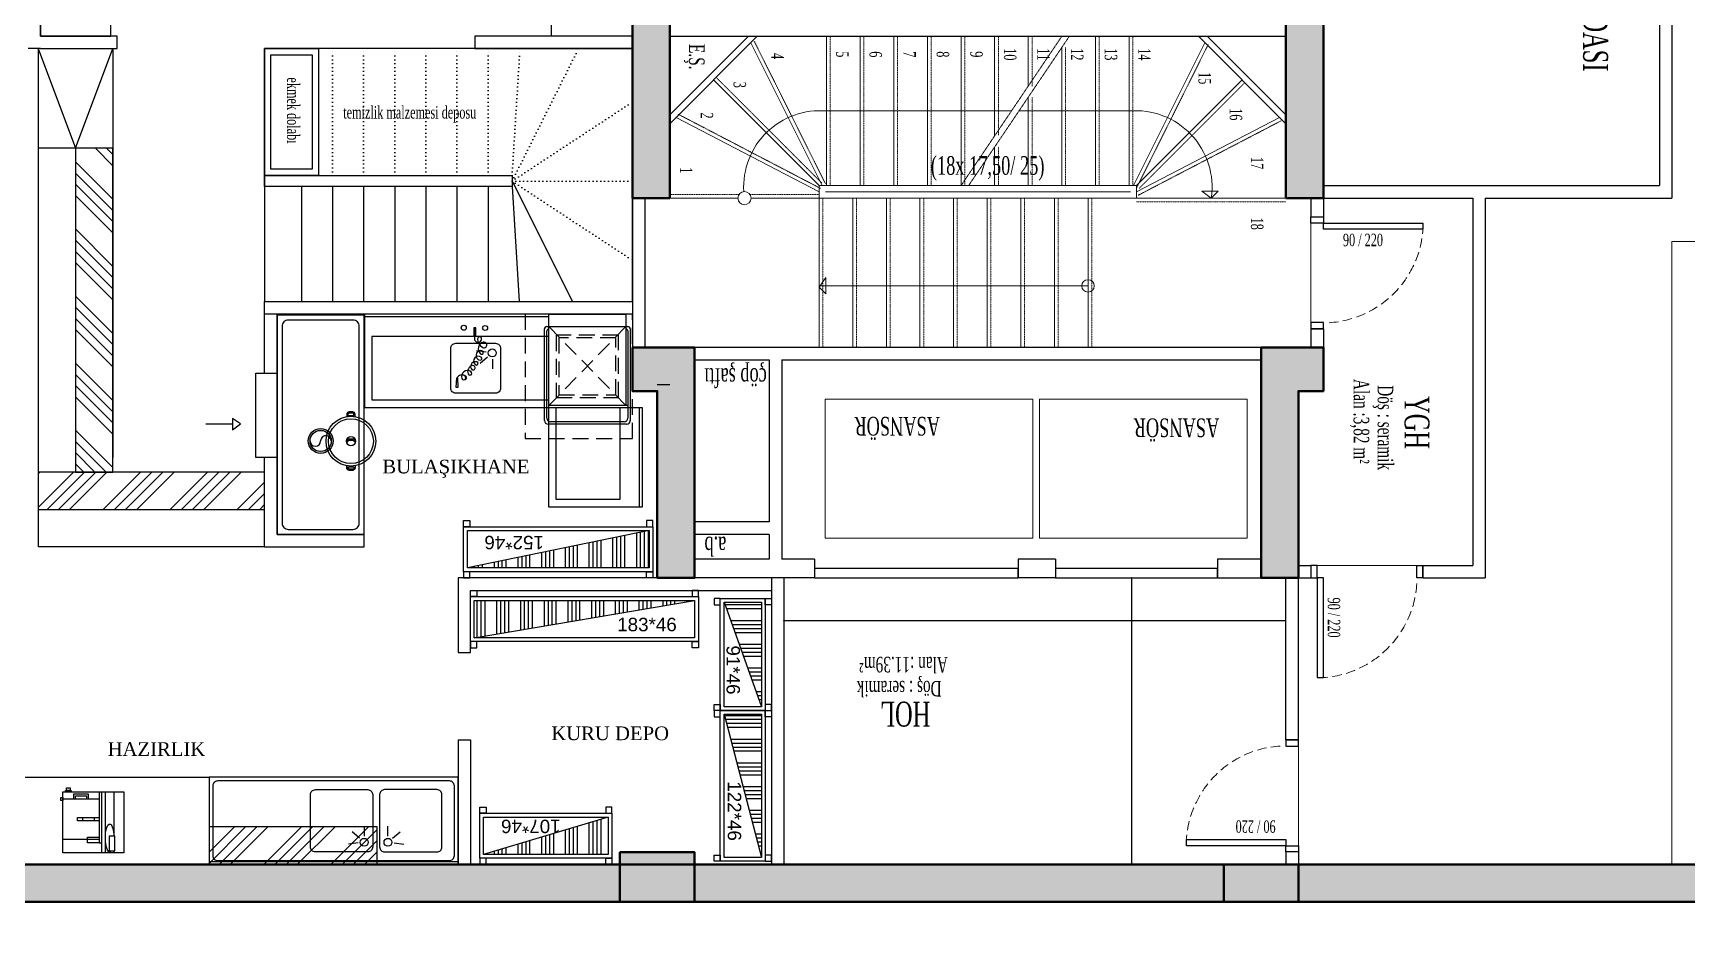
# Model space of a CAD drawing. Header units: millimetres. Extents: x 4287 to 8619, y -6575 to -2243.
# Drawn here: x 5329 to 6658, y -5232 to -4506 of the extents above; entities that cross this region are included whole.
import ezdxf
from ezdxf.enums import TextEntityAlignment as Align

# ---------------------------------------------------------------- set-up
doc = ezdxf.new("R2010")
doc.units = ezdxf.units.MM
for name, pattern in [('ACAD_ISO07W100', [3, 0, -3]), ('DASHED', [19.05, 12.7, -6.35]), ('HIDDEN', [0.375, 0.25, -0.125])]:
    doc.linetypes.add(name, pattern=pattern)
for name, color, linetype, lineweight in [('betonarme_AE', 5, 'Continuous', 50), ('görünüş 0.1_AE', 251, 'Continuous', 9), ('kapı-pencere_AE', 2, 'Continuous', 25), ('merdiven-asansör_AE', 1, 'Continuous', 20), ('Sembol', 7, 'Continuous', 5), ('tarama_AE', 252, 'Continuous', 9), ('tefriş_AE', 253, 'Continuous', 18), ('tugla _AE', 6, 'Continuous', 30), ('yazı_AE', 7, 'Continuous', 20), ('ölçü iç dikey_AE', 33, 'Continuous', 18)]:
    doc.layers.add(name, color=color, linetype=linetype, lineweight=lineweight)
for name, color, linetype in [('Kıtc-002 Çizgi', 7, 'Continuous'), ('Kıtc-040 Davlumbaz', 4, 'Continuous'), ('Kıtc-041 İstif Rafı', 7, 'Continuous'), ('S2000-002 Çizgi', 7, 'Continuous')]:
    doc.layers.add(name, color=color, linetype=linetype)
doc.styles.add('OLCU', font='times.ttf', dxfattribs={"width": 0.7})
doc.styles.add('proje', font='times.ttf', dxfattribs={"width": 0.65})
doc.styles.get("Standard").update_dxf_attribs({"font": 'arial.ttf'})
doc.dimstyles.new('IC-2', dxfattribs={"dimtxt": 0.125, "dimasz": 0.06, "dimexe": 0.05, "dimexo": 0.1, "dimgap": 0.03, "dimtad": 1, "dimdec": 1, "dimlfac": 100, "dimrnd": 0.5, "dimzin": 12, "dimdsep": 46, "dimtxsty": 'OLCU', "dimblk": 'ARCHTICK', "dimblk1": 'ARCHTICK', "dimblk2": 'ARCHTICK', "dimcen": 0.09, "dimclrd": 256, "dimclre": 256, "dimclrt": 256, "dimadec": 0, "dimazin": 2, "dimtfac": 1, "dimtdec": 1, "dimtix": 1, "dimtmove": 2, "dimatfit": 3, "dimldrblk": 'ARCHTICK', "dimfxl": 0, "dimtolj": 1, "dimtzin": 0, "dimlwd": -1, "dimlwe": -1, "dimarcsym": 0})

# ---------------------------------------------------------------- blocks, each defined once
blk = doc.blocks.new('kapi 90-15')
at = {"layer": 'görünüş 0.1_AE'}
blk.add_line((-0.85, -0.05), (-0.05, -0.05), dxfattribs=at)
at = {"layer": 'kapı-pencere_AE'}
for p, q in [((-0.9, -0.15), (-0.9, -0.05)), ((-0.05, -0.15), (-0.05, -0.95))]:
    blk.add_line(p, q, dxfattribs=at)
blk.add_lwpolyline([(-0.9, -0.15), (-0.85, -0.15), (-0.85, -0.05), (-0.9, -0.05)], dxfattribs=at)
for points in [[(0, -0.15), (-0.05, -0.15), (-0.05, -0.05), (0, -0.05)], [(-0.05, -0.15), (-0.05, -0.95), (-0.1, -0.95), (-0.1, -0.15)]]:
    blk.add_lwpolyline(points, close=True, dxfattribs=at)
at = {"layer": 'tarama_AE', "linetype": 'HIDDEN', "ltscale": 0.3}
blk.add_arc((-0.046, -0.146), 0.806, 183.5504, 266.1412, dxfattribs=at)
blk = doc.blocks.new('Groupe-683-1')
at = {"layer": 'Sembol', "color": 12, "linetype": 'Continuous', "lineweight": 5, "true_color": 0xdd0000, "flags": 128}
for points in [[(9471.7, 1798.1), (9471.4, 1794.2), (9469.7, 1786.3), (9465.5, 1770.5), (9462.4, 1759.7), (9460.4, 1753), (9459.1, 1749.6), (9457.6, 1747.6), (9454.8, 1747.9), (9447.7, 1749.4), (9433.3, 1751.3), (9422.4, 1752), (9406.1, 1752.4), (9395.2, 1752), (9382.5, 1751.1), (9369.9, 1749.5), (9361, 1747.8), (9355.7, 1746.5), (9354.7, 1746.6), (9353.6, 1747.7), (9352.7, 1749.3), (9350.6, 1755.2), (9348, 1763.5), (9344.7, 1774.8), (9342, 1783.5), (9340, 1792.1), (9339.5, 1796.1), (9339.6, 1799.3), (9340.5, 1801.9), (9341.5, 1803.3), (9343.8, 1805), (9348, 1806.6), (9355.6, 1808.5), (9360.9, 1809.6), (9369.7, 1811.1), (9376.8, 1812), (9392.9, 1813.2), (9407.2, 1813.5), (9417.9, 1813.5), (9432.2, 1812.7), (9441.1, 1811.9), (9448.2, 1810.9), (9457, 1809.2), (9463.5, 1807.6), (9467.1, 1806.3), (9469.3, 1804.8), (9470.6, 1803.2), (9471.2, 1801.6), (9471.6, 1799.7), (9471.7, 1798.4)], [(9481.1, 1779.2), (9482, 1739.9), (9482.2, 1717.8), (9482.2, 1704.6), (9477, 1699.9), (9474.1, 1697.8), (9469.7, 1695), (9465.8, 1692.7), (9463.8, 1691.6), (9463.7, 1702.7), (9464, 1714.5), (9464.3, 1720.7), (9465.1, 1732.3), (9466.2, 1739.2), (9468.3, 1747.5), (9470, 1753.9), (9472.1, 1761.3), (9473.4, 1766.1), (9474.8, 1771.2), (9475.9, 1775.4), (9476.2, 1775.5), (9476.8, 1775.9)], [(9349.8, 1683), (9350.2, 1678.4), (9350.3, 1667.9), (9350.3, 1658.2), (9350.2, 1650.9), (9349.8, 1643.8), (9348.9, 1635.8), (9347.8, 1630.2), (9344.4, 1631.2), (9341.2, 1632), (9338.3, 1632.8), (9334.8, 1634), (9333.7, 1634.5), (9332.8, 1652.9), (9331.8, 1676.6), (9331.5, 1685), (9331.4, 1688.4), (9336.3, 1686.5), (9339, 1685.7), (9343, 1684.6)], [(9482.1, 1690), (9480.9, 1636), (9476.4, 1634.2), (9475, 1633.8), (9472.7, 1633.1), (9470.4, 1632.5), (9466.8, 1631.6), (9465.9, 1635.6), (9465.1, 1640.9), (9464.5, 1646.3), (9464.1, 1652.1), (9463.9, 1657.9), (9463.5, 1684.1), (9474.6, 1687.1), (9478, 1688.2), (9481.5, 1689.7)], [(9480.9, 1633.4), (9480.5, 1625.6), (9480.1, 1613.7), (9479.8, 1606.9), (9479.6, 1603.6), (9479.7, 1601.5), (9478.8, 1600.5), (9477.4, 1599.7), (9476.9, 1599.9), (9476, 1600.9), (9475.1, 1602.7), (9473.7, 1606.4), (9471.9, 1611.9), (9470.1, 1618.3), (9469.1, 1621.9), (9468.2, 1625.5), (9467.4, 1629.2), (9469, 1629.6), (9472.2, 1630.4), (9477.7, 1632.1)], [(9457.3, 1606.8), (9459.1, 1597.5), (9461, 1587.1), (9462.5, 1578.1), (9463.5, 1570.6), (9464.2, 1564.2), (9464.3, 1561.9), (9464.4, 1558.9), (9464.1, 1557.1), (9463.1, 1555.9), (9460.7, 1554.5), (9455, 1552), (9448.2, 1549.7), (9441.9, 1548.1), (9437.6, 1547.2), (9432.3, 1546.3), (9428.7, 1545.8), (9425, 1545.4), (9396.5, 1545), (9389.7, 1545.2), (9382.5, 1546.1), (9374.7, 1547.4), (9368.3, 1548.9), (9361.5, 1551), (9355.8, 1553.5), (9353, 1555.1), (9352, 1556.6), (9351.9, 1558.5), (9352, 1560.8), (9352.3, 1566.9), (9353.5, 1577), (9355.1, 1588.3), (9356.6, 1598), (9357.7, 1604), (9358.1, 1606.1), (9358.6, 1607), (9359.6, 1607.5), (9361, 1607.7), (9361.4, 1607.7), (9365.8, 1606.5), (9376.4, 1604.6), (9384, 1603.7), (9392.5, 1603), (9402, 1602.7), (9411.5, 1602.8), (9415.3, 1602.9), (9425.7, 1603.6), (9433.6, 1604.4), (9443.4, 1606), (9450.9, 1607.8), (9453.9, 1608.6), (9455.4, 1608.7), (9456.3, 1608.2), (9457, 1607.2)]]:
    blk.add_lwpolyline(points, close=True, dxfattribs=at)
for points in [[(9335.4, 1774.1), (9339.5, 1761), (9343.2, 1748.8), (9345.6, 1740.1), (9346.6, 1735.7), (9347.6, 1729.9), (9348.5, 1719.5), (9348.9, 1713.3), (9349.4, 1703.3), (9349.6, 1698.1), (9349.7, 1690.4), (9344.6, 1693.1), (9341.7, 1694.7), (9337.6, 1697.4), (9333.7, 1700.5), (9331.2, 1702.9), (9330.8, 1714.5), (9330.4, 1738.4), (9330.4, 1752), (9330.4, 1757.2), (9330.4, 1767.4), (9330.4, 1774.2), (9330.4, 1777.6), (9334.2, 1775), (9335.7, 1774)], [(9347.5, 1627.9), (9345.5, 1619.4), (9343.5, 1611.6), (9342.2, 1607), (9340.8, 1602.7), (9339.6, 1599.8), (9338.8, 1598.6), (9338, 1598.2), (9337.1, 1598.6), (9336, 1599.7), (9335.7, 1602.1), (9333.8, 1631.9), (9338.3, 1630.3), (9344.1, 1628.7), (9347.4, 1628.2)]]:
    blk.add_lwpolyline(points, dxfattribs=at)
blk = doc.blocks.new('Groupe-684-1')
at = {"layer": 'Sembol', "color": 12, "linetype": 'Continuous', "lineweight": 5, "true_color": 0xdd0000, "flags": 128}
blk.add_lwpolyline([(9486.8, 1893), (9486.9, 1892.8), (9487, 1892.2), (9487, 1892.2), (9487.4, 1889.9), (9488.2, 1883.9), (9489.1, 1875), (9489.7, 1866.1), (9490.2, 1858.1), (9490.6, 1848.8), (9490.7, 1838.7), (9490.4, 1833), (9490.3, 1829.1), (9490.7, 1800.7), (9491.1, 1786.9), (9491.3, 1774.9), (9491.5, 1760.7), (9492.1, 1713), (9491.5, 1663.5), (9491.9, 1626.2), (9492.6, 1610.5), (9492, 1574.8), (9491.8, 1570.1), (9490.5, 1558.4), (9487.7, 1534.2), (9486.2, 1524.5), (9483.6, 1512.3), (9481.8, 1506.8), (9480.9, 1505.2), (9479.4, 1503.4), (9476.9, 1501.7), (9469.9, 1499.2), (9453.9, 1496.2), (9434.8, 1494), (9413.2, 1492.7), (9394.4, 1492.9), (9373, 1494.2), (9350, 1497.4), (9342.1, 1499.6), (9339, 1501.2), (9336.1, 1504.4), (9334, 1509.8), (9331.5, 1519.9), (9328.9, 1534.3), (9326.1, 1554.7), (9324.8, 1564.5), (9324.1, 1571.1), (9323, 1595.8), (9322.6, 1612.8), (9323.2, 1624.5), (9323.1, 1641.5), (9322.6, 1659.3), (9321.9, 1684.4), (9321.1, 1711.1), (9320.7, 1736.3), (9320.3, 1767.3), (9320.3, 1781.9), (9320.2, 1791.7), (9320.2, 1810.8), (9320.1, 1824.5), (9320.3, 1830.1), (9319.6, 1835.7), (9319.4, 1844.8), (9319.7, 1856.4), (9320.2, 1868.7), (9320.7, 1877.7), (9321.5, 1886.5), (9322.7, 1892.3), (9323.1, 1895.6), (9324.4, 1902.4), (9327.4, 1914.1), (9329.9, 1920.1), (9333.9, 1925.4), (9337.4, 1928.2), (9344.7, 1931.5), (9352.3, 1934.1), (9362.6, 1936.8), (9373.5, 1939.3), (9378.4, 1940.8), (9382.1, 1941.3), (9398, 1942.5), (9408, 1942.7), (9418, 1942.4), (9423.9, 1941.9), (9429.4, 1941.4), (9431.6, 1940.6), (9440.2, 1938.8), (9450.7, 1936.6), (9463.5, 1932.7), (9469.3, 1930.3), (9471.3, 1929.3), (9474.9, 1926.4), (9477.9, 1922.6), (9479.9, 1919), (9481.4, 1914.8), (9483.1, 1909.3), (9485.5, 1899.5), (9486, 1896.5), (9486.4, 1894)], close=True, dxfattribs=at)
at = {"layer": 'Sembol', "color": 12, "true_color": 0xdd0000}
blk.add_blockref('Groupe-683-1', (0, 0), dxfattribs=at)
blk = doc.blocks.new('TRTR')
at = {"layer": 'ölçü iç dikey_AE'}
blk.add_lwpolyline([(20063.594, -3450.822), (20066.094, -3450.822), (20066.094, -3455.822), (20063.594, -3455.822)], close=True, dxfattribs=at)
blk.add_circle((20064.894, -3453.703), 0.25, dxfattribs=at)
at = {"layer": 'tefriş_AE', "color": 12, "true_color": 0xdd0000, "xscale": 0.01, "yscale": 0.01, "zscale": 0.01}
blk.add_blockref('Groupe-684-1', (19970.872, -3470.493, 10), dxfattribs=at)
blk = doc.blocks.new('_ArchTick')
at = {"layer": 'Kıtc-002 Çizgi', "color": 0, "const_width": 0.15}
blk.add_lwpolyline([(-0.5, -0.5), (0.5, 0.5)], dxfattribs=at)
blk = doc.blocks.new('*D97')
at = {"layer": 'Defpoints', "color": 0, "transparency": 16777216}
for p in [(5932.2, -4977.8), (6335.5, -4977.8), (6335.5, -4977.8)]:
    blk.add_point(p, dxfattribs=at)
at = {"layer": 'tugla _AE', "transparency": 16777216}
for p, q in [((5932.2, -4977.8), (5932.2, -4977.7)), ((5932.2, -4977.8), (6335.5, -4977.8)), ((6335.5, -4977.8), (6335.5, -4977.7))]:
    blk.add_line(p, q, dxfattribs=at)
at = {"layer": 'tugla _AE', "transparency": 16777216, "xscale": 0.06, "yscale": 0.06, "zscale": 0.06, "rotation": 180}
blk.add_blockref('_ArchTick', (5932.2, -4977.8), dxfattribs=at)
at = {"layer": 'tugla _AE', "transparency": 16777216, "xscale": 0.06, "yscale": 0.06, "zscale": 0.06}
blk.add_blockref('_ArchTick', (6335.5, -4977.8), dxfattribs=at)
at = {"layer": 'tugla _AE', "transparency": 16777216, "insert": (6133.8, -4977.7), "char_height": 0.125, "attachment_point": 5, "style": 'OLCU'}
blk.add_mtext('\\A1;40334.5', dxfattribs=at)
blk = doc.blocks.new('*D98')
at = {"layer": 'Defpoints', "color": 0, "transparency": 16777216}
for p in [(6211.6, -4943.7), (6211.6, -4943.7), (6211.6, -5173.7)]:
    blk.add_point(p, dxfattribs=at)
at = {"layer": 'tugla _AE', "transparency": 16777216}
for p, q in [((6211.6, -4943.7), (6211.5, -4943.7)), ((6211.6, -5173.7), (6211.6, -4943.7)), ((6211.6, -5173.7), (6211.5, -5173.7))]:
    blk.add_line(p, q, dxfattribs=at)
at = {"layer": 'tugla _AE', "transparency": 16777216, "xscale": 0.06, "yscale": 0.06, "zscale": 0.06}
for p, rotation in [((6211.6, -4943.7), 90), ((6211.6, -5173.7), 270)]:
    blk.add_blockref('_ArchTick', p, dxfattribs=dict(at, rotation=rotation))
at = {"layer": 'tugla _AE', "transparency": 16777216, "insert": (6211.5, -5058.7), "char_height": 0.125, "attachment_point": 5, "rotation": 90, "style": 'OLCU'}
blk.add_mtext('\\A1;23000', dxfattribs=at)
blk = doc.blocks.new('A$C53E03B34')
at = {"layer": 'Kıtc-002 Çizgi'}
for points in [[(3.7, 16.6), (2, 16.6, -0.414214), (0, 18.6), (0, 21.4, -0.414214), (2, 23.4), (3.7, 23.4)], [(43.1, 16.6), (44.9, 16.6, 0.414214), (46.9, 18.6), (46.9, 21.4, 0.414214), (44.9, 23.4), (43.1, 23.4)]]:
    blk.add_lwpolyline(points, format="xyb", dxfattribs=at)
for points in [[(2.8, 17.6), (2, 17.6, -0.414214), (1, 18.6), (1, 21.4, -0.414214), (2, 22.4), (2.8, 22.4)], [(44, 17.6), (44.9, 17.6, 0.414214), (45.9, 18.6), (45.9, 21.4, 0.414214), (44.9, 22.4), (44, 22.4)]]:
    blk.add_lwpolyline(points, format="xyb", close=True, dxfattribs=at)
for points in [[(22.1, 23.4), (24.2, 21.8), (24.2, 18.1), (22.7, 16.4)], [(23.5, 23.7), (25.2, 22.3), (25.2, 17.7), (23.8, 16.3)]]:
    blk.add_lwpolyline(points, dxfattribs=at)
for radius in [20, 18, 3.66]:
    blk.add_circle((23.4, 20), radius, dxfattribs=at)
blk = doc.blocks.new('A$C15922AFF')
at = {"layer": 'Kıtc-002 Çizgi'}
h = blk.add_hatch(color=256, dxfattribs=at)
edge = h.paths.add_edge_path()
edge.add_arc((75, 44.3), 10, 0, 360)
edge = h.paths.add_edge_path(flags=17)
edge.add_arc((75, 44.3), 8.5, 0, 360)
blk.add_lwpolyline([(0, 9.3), (176, 9.3), (176, 79.3), (0, 79.3)], close=True, dxfattribs=at)
blk.add_lwpolyline([(9, 13.3), (167, 13.3, 0.414214), (172, 18.3), (172, 70.3, 0.414214), (167, 75.3), (9, 75.3, 0.414214), (4, 70.3), (4, 18.3, 0.414214)], format="xyb", close=True, dxfattribs=at)
for radius in [10, 8.5]:
    blk.add_circle((75, 44.3), radius, dxfattribs=at)
for centre, start, end in [((75, 48.6), 90, 270), ((75, 40.1), 270, 90)]:
    blk.add_arc(centre, 4.25, start, end, dxfattribs=at)
blk.add_blockref('A$C53E03B34', (51.4, 0), dxfattribs=at)
blk = doc.blocks.new('A$C7ED97EAE')
at = {"layer": 'Kıtc-002 Çizgi'}
for p, q in [((3.5, 88.5), (65.5, 88.5)), ((3.5, 15), (3.5, 88.5)), ((65.5, 88.5), (65.5, 15)), ((0, 3), (0, 76.5)), ((2, 78.5), (3.5, 78.5)), ((2, 5), (2, 75)), ((3.5, 78.5), (65.5, 78.5)), ((3.5, 76.5), (3.5, 76.5)), ((65.5, 78.5), (67, 78.5)), ((65.5, 76.5), (65.5, 76.5)), ((67, 75), (67, 5)), ((69, 76.5), (69, 3)), ((65.5, 15), (3.5, 15)), ((67, 15), (65.5, 15)), ((66, 0), (3, 0)), ((64, 2), (5, 2))]:
    blk.add_line(p, q, dxfattribs=at)
at = {"layer": 'Kıtc-002 Çizgi', "linetype": 'DASHED'}
for p, q in [((65.5, 78.5), (3.5, 15)), ((65.5, 15), (3.5, 78.5))]:
    blk.add_line(p, q, dxfattribs=at)
for points in [[(9.5, 21.5), (59.5, 21.5), (59.5, 71.5), (9.5, 71.5)], [(11.5, 23.5), (57.5, 23.5), (57.5, 69.5), (11.5, 69.5)]]:
    blk.add_lwpolyline(points, close=True, dxfattribs=at)
at = {"layer": 'Kıtc-002 Çizgi'}
for centre, radius, start, end in [((2, 76.5), 2, 90, 180), ((3.5, 75), 1.5, 90, 180), ((65.5, 75), 1.5, 0, 90), ((67, 76.5), 2, 0, 90), ((3, 3), 3, 180, 270), ((5, 5), 3, 180, 270), ((64, 5), 3, 270, 0), ((66, 3), 3, 270, 0)]:
    blk.add_arc(centre, radius, start, end, dxfattribs=at)
blk = doc.blocks.new('A$C7BE05278')
at = {"layer": 'Kıtc-002 Çizgi'}
h = blk.add_hatch(color=256, dxfattribs=at)
h.paths.add_polyline_path([(4.7, 9.9, -0.025454), (4.8, 10.4, 0.278063), (0.8, 7.5), (1.2, 7.3, -0.265675)])
h.paths.add_polyline_path([(5.4, 10.4, 0.028094), (4.8, 10.4, 0.025454), (4.7, 9.9, -0.030609), (5.2, 9.9, -0.027259)])
h.paths.add_polyline_path([(5.4, 10.4, 0.027259), (5.2, 9.9, -0.171751), (7.9, 9), (7.9, 9), (7.9, 9, -1.347305), (5.2, 7.1, -0.147228), (5.2, 9.9, 0.030609), (4.7, 9.9, 0.138731), (4.7, 7, 1.347306), (8.2, 9.4, 0.162476)])
h.paths.add_polyline_path([(12.5, 12.7), (12.7, 13.1, 0.483116), (4.8, 10.4, -0.028094), (5.4, 10.4, -0.470681)])
for p, q in [((14.4, 47.6), (14.3, 41.7)), ((14.4, 47.6), (14.3, 41.7)), ((14.3, 41.7), (15.9, 41.7)), ((14.3, 41.7), (15.9, 41.7)), ((16, 47.6), (14.4, 47.6)), ((16, 47.6), (14.4, 47.6)), ((15.1, 47.6), (15, 38.9)), ((15.9, 41.7), (16, 47.6)), ((15.9, 41.7), (16, 47.6)), ((0.5, 7.3), (0, 0)), ((0.5, 7.3), (0, 0)), ((0, 0), (1.9, 0)), ((1.5, 7.3), (0.5, 7.3)), ((1.5, 7.3), (0.5, 7.3)), ((1.9, 0), (1.5, 7.3)), ((1.9, 0), (1.5, 7.3))]:
    blk.add_line(p, q, dxfattribs=at)
for centre in [(6.3, 47.8), (23.5, 47.6)]:
    blk.add_circle(centre, 1.99, dxfattribs=at)
for centre, radius, start, end in [((19.1, 38.9), 1.6, 359.43, 179.43), ((17.8, 38.9), 2.86, 179.43, 359.43), ((20, 25.6), 3.8, 74.9498, 261.6763), ((25.1, 38.8), 7.64, 179.43, 242.0346), ((23.5, 30.9), 5.53, 105.7663, 225.7833), ((20.6, 27.9), 1.41, 225.7833, 74.9498), ((22.6, 34), 2.23, 242.0346, 105.7663), ((9.4, 8.6), 4.83, 57.0103, 197.5795), ((14.4, 12.6), 4.98, 103.1199, 200.7743), ((15.6, 16.7), 3.77, 86.0156, 220.6772), ((13.7, 15.7), 1.76, 236.8088, 103.1199), ((18.1, 21.1), 3.83, 52.4089, 229.1112), ((16.5, 19.2), 1.37, 229.1112, 116.3243), ((19.6, 23.1), 1.26, 261.6763, 52.4089), ((4.8, 5.6), 4.31, 51.245, 156.7533), ((6.4, 7.6), 1.7, 197.5795, 51.245), ((11.2, 11.3), 1.54, 200.7743, 57.0103)]:
    blk.add_arc(centre, radius, start, end, dxfattribs=at)
blk.add_solid([(15.9, 41.7), (14.3, 41.7), (16, 47.6), (14.4, 47.6)], dxfattribs=at)
blk = doc.blocks.new('A$C7A936ED9')
at = {"layer": 'Kıtc-002 Çizgi'}
for p, q in [((97.7, 44.3), (89.9, 45.4)), ((98.9, 40.5), (92.8, 35.4)), ((102.8, 38.8), (102.8, 30.9))]:
    blk.add_line(p, q, dxfattribs=at)
for points in [[(148, 75), (0, 75), (0, 0), (148, 0)], [(148, 75), (0, 75), (0, 73), (148, 73)], [(148, 57), (6, 57), (6, 6), (148, 6)]]:
    blk.add_lwpolyline(points, close=True, dxfattribs=at)
blk.add_lwpolyline([(105.3, 11.5), (73.3, 11.5, -0.414214), (69.3, 15.5), (69.3, 47.5, -0.414214), (73.3, 51.5), (105.3, 51.5, -0.414214), (109.3, 47.5), (109.3, 15.5, -0.414214)], format="xyb", close=True, dxfattribs=at)
blk.add_circle((102.6, 43.8), 3.19, dxfattribs=at)
blk.add_blockref('A$C7BE05278', (73.4, 16.2), dxfattribs=at)
blk = doc.blocks.new('A$C483B09BF')
at = {"layer": 'Kıtc-002 Çizgi'}
for points in [[(75, 80), (75, 0), (0, 0), (0, 80)], [(57, 80), (57, 6), (6, 6), (6, 80)], [(75, 80), (75, 0), (73, 0), (73, 80)]]:
    blk.add_lwpolyline(points, close=True, dxfattribs=at)
blk = doc.blocks.new('A$C47745963')
at = {"layer": 'Kıtc-041 İstif Rafı'}
h = blk.add_hatch(dxfattribs=at)
h.set_pattern_fill('ANSI34', color=254, angle=45)
h.set_pattern_definition([(90, (8635.455, 5912.05), (-19.05, 4e-15), []), (90, (8638.63, 5915.225), (-19.05, 4e-15), []), (90, (8641.805, 5918.4), (-19.05, 4e-15), []), (90, (8644.98, 5921.575), (-19.05, 4e-15), [])])
h.paths.add_polyline_path([(3, 38), (3, 8), (149, 38)])
blk.add_line((3, 8), (149, 38), dxfattribs=at)
for points in [[(5, 46), (5, 41), (0, 41), (0, 46)], [(0, 5), (0, 41), (152, 41), (152, 5)], [(147, 46), (147, 41), (152, 41), (152, 46)], [(3, 8), (3, 38), (149, 38), (149, 8)], [(5, 0), (5, 5), (0, 5), (0, 0)], [(147, 0), (147, 5), (152, 5), (152, 0)]]:
    blk.add_lwpolyline(points, close=True, dxfattribs=at)
blk.add_text('152*46', height=10.8, dxfattribs=at).set_placement((87.5, 12.2))
blk = doc.blocks.new('A$C75205359')
at = {"layer": 'Kıtc-002 Çizgi'}
for p, q in [((51.3, 52.8), (43.5, 53.9)), ((80.3, 52.8), (88.1, 53.9)), ((52.6, 49), (46.5, 43.9)), ((56.5, 47.3), (56.5, 39.4)), ((75.2, 47.3), (75.2, 39.4)), ((79.1, 49), (85.2, 43.9))]:
    blk.add_line(p, q, dxfattribs=at)
for points in [[(0, 68), (200, 68), (200, 70), (0, 70)], [(0, 0), (200, 0), (200, 70), (0, 70)]]:
    blk.add_lwpolyline(points, close=True, dxfattribs=at)
for points in [[(7, 3), (193, 3, 0.414214), (197, 7), (197, 63, 0.414214), (193, 67), (7, 67, 0.414214), (3, 63), (3, 7, 0.414214)], [(17, 10), (59, 10, 0.414214), (63, 14), (63, 56, 0.414214), (59, 60), (17, 60, 0.414214), (13, 56), (13, 14, 0.414214)], [(114.6, 10), (72.6, 10, -0.414214), (68.6, 14), (68.6, 56, -0.414214), (72.6, 60), (114.6, 60, -0.414214), (118.6, 56), (118.6, 14, -0.414214)]]:
    blk.add_lwpolyline(points, format="xyb", close=True, dxfattribs=at)
for centre in [(56.3, 52.3), (75.4, 52.3)]:
    blk.add_circle(centre, 3.19, dxfattribs=at)
blk = doc.blocks.new('A$C6D232EF7')
at = {"layer": 'Kıtc-041 İstif Rafı'}
h = blk.add_hatch(dxfattribs=at)
h.set_pattern_fill('ANSI34', color=254, angle=45)
h.set_pattern_definition([(90, (8635.455, 5564.05), (-19.05, 4e-15), []), (90, (8638.63, 5567.225), (-19.05, 4e-15), []), (90, (8641.805, 5570.4), (-19.05, 4e-15), []), (90, (8644.98, 5573.575), (-19.05, 4e-15), [])])
h.paths.add_polyline_path([(103, 38), (3, 38), (3, 8)])
blk.add_line((3, 8), (103, 38), dxfattribs=at)
for points in [[(5, 46), (5, 41), (0, 41), (0, 46)], [(0, 5), (0, 41), (106, 41), (106, 5)], [(101, 46), (101, 41), (106, 41), (106, 46)], [(3, 8), (3, 38), (103, 38), (103, 8)], [(5, 0), (5, 5), (0, 5), (0, 0)], [(101, 0), (101, 5), (106, 5), (106, 0)]]:
    blk.add_lwpolyline(points, close=True, dxfattribs=at)
blk.add_text('107*46', height=10.8, dxfattribs=at).set_placement((41.2, 10.1))
blk = doc.blocks.new('A$C7F031B5B')
at = {"layer": 'Kıtc-041 İstif Rafı'}
h = blk.add_hatch(dxfattribs=at)
h.set_pattern_fill('ANSI34', color=254, angle=45)
h.set_pattern_definition([(90, (8635.455, 5448.05), (-19.05, 4e-15), []), (90, (8638.63, 5451.225), (-19.05, 4e-15), []), (90, (8641.805, 5454.4), (-19.05, 4e-15), []), (90, (8644.98, 5457.575), (-19.05, 4e-15), [])])
h.paths.add_polyline_path([(87, 38), (3, 38), (3, 8)])
blk.add_line((3, 8), (87, 38), dxfattribs=at)
for points in [[(5, 46), (5, 41), (0, 41), (0, 46)], [(0, 5), (0, 41), (90, 41), (90, 5)], [(85, 46), (85, 41), (90, 41), (90, 46)], [(3, 8), (3, 38), (87, 38), (87, 8)], [(5, 0), (5, 5), (0, 5), (0, 0)], [(85, 0), (85, 5), (90, 5), (90, 0)]]:
    blk.add_lwpolyline(points, close=True, dxfattribs=at)
blk.add_text('91*46', height=10.8, dxfattribs=at).set_placement((37.7, 10))
blk = doc.blocks.new('A$C174E6B32')
at = {"layer": 'Kıtc-041 İstif Rafı'}
h = blk.add_hatch(dxfattribs=at)
h.set_pattern_fill('ANSI34', color=254, angle=45)
h.set_pattern_definition([(90, (8635.455, 5680.05), (-19.05, 4e-15), []), (90, (8638.63, 5683.225), (-19.05, 4e-15), []), (90, (8641.805, 5686.4), (-19.05, 4e-15), []), (90, (8644.98, 5689.575), (-19.05, 4e-15), [])])
h.paths.add_polyline_path([(3, 38), (3, 8), (118, 38)])
blk.add_line((3, 8), (118, 38), dxfattribs=at)
for points in [[(5, 46), (5, 41), (0, 41), (0, 46)], [(0, 5), (0, 41), (121, 41), (121, 5)], [(116, 46), (116, 41), (121, 41), (121, 46)], [(3, 8), (3, 38), (118, 38), (118, 8)], [(5, 0), (5, 5), (0, 5), (0, 0)], [(116, 0), (116, 5), (121, 5), (121, 0)]]:
    blk.add_lwpolyline(points, close=True, dxfattribs=at)
blk.add_text('122*46', height=10.8, dxfattribs=at).set_placement((56.8, 11))
blk = doc.blocks.new('A$C399B745A')
at = {"layer": 'Kıtc-041 İstif Rafı'}
h = blk.add_hatch(dxfattribs=at)
h.set_pattern_fill('ANSI34', color=254, angle=45)
h.set_pattern_definition([(90, (8635.455, 6028.05), (-19.05, 4e-15), []), (90, (8638.63, 6031.225), (-19.05, 4e-15), []), (90, (8641.805, 6034.4), (-19.05, 4e-15), []), (90, (8644.98, 6037.575), (-19.05, 4e-15), [])])
h.paths.add_polyline_path([(180, 38), (3, 38), (3, 8)])
blk.add_line((3, 8), (180, 38), dxfattribs=at)
for points in [[(5, 46), (5, 41), (0, 41), (0, 46)], [(0, 5), (0, 41), (183, 41), (183, 5)], [(178, 46), (178, 41), (183, 41), (183, 46)], [(3, 8), (3, 38), (180, 38), (180, 8)], [(5, 0), (5, 5), (0, 5), (0, 0)], [(178, 0), (178, 5), (183, 5), (183, 0)]]:
    blk.add_lwpolyline(points, close=True, dxfattribs=at)
blk.add_text('183*46', height=10.8, dxfattribs=at).set_placement((117.8, 13.2))
blk = doc.blocks.new('A$C074C243F')
at = {"layer": 'Kıtc-002 Çizgi'}
for p, q in [((0, 52), (49, 52)), ((0, 3), (0, 52)), ((8.2, 50.5), (8.2, 52)), ((15, 3), (15, 52)), ((18, 3), (18, 52)), ((20, 44.1), (18, 44.1)), ((20, 3), (20, 44.1)), ((49, 52), (49, 3)), ((8.2, 3), (8.2, 38.8)), ((23.8, 23.7), (23.8, 26.5)), ((33.4, 23.7), (33.4, 26.5)), ((49, 3), (0, 3)), ((28.7, 4.8), (28.7, 8.8)), ((40.3, 4.8), (28.7, 4.8)), ((30.2, 6.3), (30.2, 8.8)), ((38.8, 6.3), (30.2, 6.3)), ((38.8, 8.8), (38.8, 6.3)), ((40.3, 8.8), (40.3, 4.8))]:
    blk.add_line(p, q, dxfattribs=at)
for points in [[(12, 38.8), (12, 50.5), (7.4, 50.5), (7.4, 38.8)], [(20, 39.4), (20, 44.1), (29.2, 44.1), (29.2, 39.4)], [(20, 8.8), (20, 41.4), (49, 41.4), (49, 8.8)], [(20, 23.7), (20, 26.5), (37.2, 26.5), (37.2, 23.7)], [(47, 3), (47, 2.1), (42.3, 2.1), (42.3, 3)], [(46.2, 2.1), (46.2, 0), (43.1, 0), (43.1, 2.1)], [(49, 7.6), (49, 10), (50.7, 10), (50.7, 7.6)]]:
    blk.add_lwpolyline(points, close=True, dxfattribs=at)
at = {"layer": 'Kıtc-002 Çizgi', "extrusion": (0, 0, -1)}
blk.add_ellipse((11.5, 40.2), major_axis=(0, -11.3), ratio=0.305663, start_param=2.742076, end_param=7.728163, dxfattribs=at)

msp = doc.modelspace()

# ---------------------------------------------------------------- hatches: boundary and pattern name
at = {"layer": 'Kıtc-002 Çizgi'}
h = msp.add_hatch(dxfattribs=at)
h.set_pattern_fill('ANSI34', color=254, scale=2, angle=-90, style=0)
h.set_pattern_definition([(315, (3325.667, -201.363), (26.94077, 26.94077), []), (315, (3325.667, -210.343), (26.94077, 26.94077), []), (315, (3325.667, -219.323), (26.94077, 26.94077), []), (315, (3325.667, -228.303), (26.94077, 26.94077), [])])
h.paths.add_polyline_path([(5393.1674, -4598.683), (5363.1674, -4598.683), (5363.1674, -4858.683), (5393.1674, -4858.683)])
h = msp.add_hatch(dxfattribs=at)
h.set_pattern_fill('ANSI34', color=254, scale=2, style=0)
h.set_pattern_definition([(45, (869.383, -6926.184), (-26.94077, 26.94077), []), (45, (878.363, -6926.184), (-26.94077, 26.94077), []), (45, (887.343, -6926.184), (-26.94077, 26.94077), []), (45, (896.324, -6926.184), (-26.94077, 26.94077), [])])
h.paths.add_polyline_path([(5333.1674, -4858.683), (5333.1674, -4888.683), (5515.1091, -4888.683), (5515.1091, -4858.683)])
h = msp.add_hatch(dxfattribs=at)
h.set_pattern_fill('ANSI34', color=254, scale=2, angle=-180, style=0)
h.set_pattern_definition([(225, (10033.834, -3106.09), (26.94077, -26.94077), []), (225, (10024.854, -3106.09), (26.94077, -26.94077), []), (225, (10015.874, -3106.09), (26.94077, -26.94077), []), (225, (10006.894, -3106.09), (26.94077, -26.94077), [])])
h.paths.add_polyline_path([(5605.5105, -5173.5903), (5605.5105, -5143.5903), (5470.5139, -5143.5903), (5470.5139, -5173.5903)])
at = {"layer": 'tarama_AE'}
h = msp.add_hatch(dxfattribs=at)
h.set_pattern_fill('ANSI33', color=256, angle=-90, style=0)
h.set_pattern_definition([(315, (2008022.289, -344513.1146), (4.49012806, 4.49012806), []), (315, (2008022.289, -344517.605), (4.49012806, 4.49012806), [3.175, -1.5875])])
h.paths.add_polyline_path([(5050.5142, -5203.6792), (8143.4074, -5203.6792), (8143.4074, -3793.6792), (5050.5142, -3793.6792)])
h.paths.add_polyline_path([(8113.5089, -3823.6792), (8113.5089, -5173.6792), (7730.5804, -5173.683), (7730.5804, -5123.7364), (7695.5099, -5123.683), (7695.51, -5173.6831), (5860.5145, -5173.6753), (5860.5146, -5163.9155), (5800.5146, -5163.9148), (5800.5146, -5173.683), (5080.5142, -5173.6792), (5080.5081, -4798.683), (5140.5142, -4798.683), (5140.5142, -4758.683), (5080.5071, -4758.683), (5080.5106, -4253.9727), (5140.5142, -4253.9727), (5140.5142, -4213.683), (5080.5142, -4213.683), (5080.5142, -3823.6792)], flags=16)
h = msp.add_hatch(dxfattribs=at)
h.set_pattern_fill('ANSI33', color=256, angle=-90, style=0)
h.set_pattern_definition([(315, (2008022.287, -344513.1146), (4.49012806, 4.49012806), []), (315, (2008022.287, -344517.605), (4.49012806, 4.49012806), [3.175, -1.5875])])
h.paths.add_polyline_path([(7325.5142, -4213.683), (7145.5142, -4213.683), (7145.5142, -4243.9727), (7325.5142, -4243.9727)])
h.paths.add_polyline_path([(7325.5142, -4743.683), (7145.5142, -4743.683), (7145.5142, -4783.683), (7325.5142, -4783.683)])
h.paths.add_polyline_path([(5810.5142, -4758.683), (5860.5142, -4758.683), (5860.5142, -4943.683), (5830.5142, -4943.683), (5830.5142, -4793.6831), (5810.5142, -4793.6831)])
h.paths.add_polyline_path([(6365.5142, -4758.683), (6315.5142, -4758.683), (6315.5142, -4943.683), (6345.5142, -4943.683), (6345.5142, -4793.683), (6365.5142, -4793.683)])
h.paths.add_polyline_path([(6450.5142, -4243.9727), (6465.5141, -4243.9727), (6465.5211, -4213.683), (6420.5142, -4213.683), (6420.5142, -4373.683), (6450.5142, -4373.9727)])
h.paths.add_polyline_path([(5755.5142, -4373.683), (5755.5142, -4213.683), (5725.5142, -4213.683), (5725.5142, -4373.683)])
h.paths.add_polyline_path([(5840.5142, -4638.683), (5840.5142, -4493.683), (5810.5142, -4493.683), (5810.5142, -4638.683)])
h.paths.add_polyline_path([(6335.5142, -4638.683), (6335.5142, -4493.683), (6365.5142, -4493.683), (6365.5142, -4638.683)])
h.paths.add_polyline_path([(6300.5142, -4348.683), (6300.5142, -4373.683), (5875.5142, -4373.683), (5875.5142, -4348.683)])

# ---------------------------------------------------------------- linework, layer by layer
for p, q in [((5335.1174, -4508.683), (5335.1174, -4415.7274)), ((5396.7591, -4508.683), (5335.1174, -4508.683)), ((5396.7591, -4518.683), (5396.7591, -4508.683)), ((5335.1174, -4518.683), (5325.1174, -4518.683)), ((5333.1674, -4518.683), (5333.1674, -4918.683)), ((5333.1674, -4518.683), (5363.1674, -4598.683)), ((5335.1174, -4518.683), (5396.7591, -4518.683)), ((5363.1674, -4598.683), (5393.1674, -4518.683)), ((5393.1674, -4518.683), (5393.1674, -4847.089)), ((5393.1674, -4598.683), (5333.1674, -4598.683)), ((5544.6348, -4629.4489), (5544.6348, -4721.7861)), ((5569.6348, -4629.4489), (5569.6348, -4721.7861)), ((5594.6348, -4629.4489), (5594.6348, -4721.7861)), ((5619.6348, -4629.4489), (5619.6348, -4721.7861)), ((5644.6348, -4629.4489), (5644.6348, -4721.7861)), ((5669.6348, -4629.4489), (5669.6348, -4721.7861)), ((5694.6348, -4629.4489), (5694.6348, -4721.7861)), ((5713.8567, -4625.0039), (5762.4259, -4721.7861)), ((5713.8567, -4629.4489), (5719.6348, -4721.7861)), ((5515.1091, -4779.3618), (5515.1091, -4731.7861)), ((5468.0117, -4819.9846), (5489.3974, -4819.9846)), ((5495.7228, -4819.9846), (5489.3974, -4815.7703)), ((5489.3974, -4815.7703), (5489.3974, -4824.8007)), ((5489.3974, -4824.8007), (5495.7228, -4819.9846)), ((5515.1091, -4918.683), (5515.1091, -4847.089)), ((5515.1091, -4858.683), (5333.1674, -4858.683)), ((5393.1674, -4918.683), (5333.1674, -4918.683)), ((5515.1091, -4918.683), (5393.1674, -4918.683)), ((5830.5142, -4943.683), (5670.5142, -4943.683)), ((5670.5142, -4943.683), (5670.5142, -5003.683)), ((5680.5142, -5003.683), (5680.5142, -4953.683)), ((5680.5142, -4953.683), (5922.1688, -4953.683)), ((5670.5142, -5003.683), (5680.5142, -5003.683)), ((5670.5141, -5073.683), (5670.5139, -5173.6801)), ((5670.5141, -5073.683), (5680.5142, -5073.683)), ((5680.5141, -5073.683), (5680.5139, -5173.6801))]:
    msp.add_line(p, q)
at = {"linetype": 'ACAD_ISO07W100'}
for p, q in [((5569.6348, -4620.5589), (5569.6348, -4518.683)), ((5594.6348, -4620.5589), (5594.6348, -4518.683)), ((5619.6348, -4620.5589), (5619.6348, -4518.683)), ((5644.6348, -4620.5589), (5644.6348, -4518.683)), ((5669.6348, -4620.5589), (5669.6348, -4518.683)), ((5694.6348, -4620.5589), (5694.6348, -4518.683)), ((5713.8567, -4620.5589), (5720.2317, -4518.683)), ((5713.8567, -4625.0039), (5767.2127, -4518.683)), ((5713.8567, -4625.0039), (5810.5142, -4561.5131)), ((5713.8567, -4625.0039), (5810.5142, -4688.4946)), ((5713.8567, -4625.0039), (5810.5142, -4625.0039))]:
    msp.add_line(p, q, dxfattribs=at)
for points in [[(5391.4846, -4415.7274), (5335.1174, -4415.7274), (5335.1174, -4508.683), (5391.4846, -4508.683)], [(5810.5142, -4518.683), (5515.1352, -4518.683), (5515.1091, -4721.7861), (5810.5142, -4721.7861)], [(5558.4082, -4620.5589), (5515.1352, -4620.5589), (5515.1352, -4518.683), (5558.4082, -4518.683)], [(5553.4082, -4615.5589), (5520.1352, -4615.5589), (5520.1352, -4523.683), (5553.4082, -4523.683)], [(5515.1091, -4620.5589), (5713.8567, -4620.5589), (5713.8567, -4629.4489), (5515.1091, -4629.4489)], [(5525.1091, -4847.089), (5508.0953, -4847.089), (5508.0953, -4779.3618), (5525.1091, -4779.3618)], [(5220.5142, -5103.6794), (5470.5139, -5103.6794), (5470.5139, -5173.6801), (5220.5142, -5173.6801)]]:
    msp.add_lwpolyline(points, close=True)
for points in [[(5810.5142, -4508.683), (5683.8664, -4508.683), (5683.8664, -4518.683), (5810.5142, -4518.683)], [(5810.5142, -4731.7861), (5515.1091, -4731.7861), (5515.1091, -4721.7861), (5810.5142, -4721.7861)], [(5515.1091, -4918.683), (5595.1091, -4918.683), (5595.1091, -4908.683), (5525.1091, -4908.683), (5525.1091, -4731.7861)]]:
    msp.add_lwpolyline(points)
msp.add_circle((6452.7799, -4408.8864), 2165.7815)
at = {"layer": 'betonarme_AE'}
for points in [[(8143.4074, -5203.6792), (8143.4074, -3793.6792), (5050.5142, -3793.6792), (5050.5142, -5203.6792)], [(5840.5142, -4638.683), (5840.5142, -4493.683), (5810.5142, -4493.683), (5810.5142, -4638.683)], [(6335.5142, -4638.683), (6335.5142, -4493.683), (6365.5142, -4493.683), (6365.5142, -4638.683)]]:
    msp.add_lwpolyline(points, close=True, dxfattribs=at)
for points in [[(5810.5142, -4758.683), (5860.5142, -4758.683), (5860.5142, -4943.683), (5830.5142, -4943.683), (5830.5142, -4793.6831), (5810.5142, -4793.6831), (5810.5142, -4758.683)], [(6365.5142, -4758.683), (6315.5142, -4758.683), (6315.5142, -4943.683), (6345.5142, -4943.683), (6345.5142, -4793.683), (6365.5142, -4793.683), (6365.5142, -4758.683)], [(5080.5142, -4798.683), (5080.5142, -5173.6792), (7695.51, -5173.6831)], [(5860.5142, -5203.683), (5800.5142, -5203.683), (5800.5146, -5163.9155), (5860.5146, -5163.9155), (5860.5142, -5203.683)], [(6345.5142, -5203.683), (6285.5088, -5203.687), (6285.5088, -5173.687), (6345.5142, -5173.683), (6345.5142, -5203.683)]]:
    msp.add_lwpolyline(points, dxfattribs=at)
at = {"layer": 'kapı-pencere_AE'}
for points in [[(6120.3513, -4936.183), (5956.8509, -4936.183), (5956.8509, -4943.683), (6120.3513, -4943.683)], [(6280.4657, -4936.183), (6150.3513, -4936.183), (6150.3513, -4943.683), (6280.4657, -4943.683)]]:
    msp.add_lwpolyline(points, close=True, dxfattribs=at)
at = {"layer": 'Kıtc-002 Çizgi'}
for points in [[(5363.1674, -4598.683), (5363.1674, -4858.683), (5393.1674, -4858.683), (5393.1674, -4598.683)], [(5333.1674, -4888.683), (5515.1091, -4888.683), (5515.1091, -4858.683), (5333.1674, -4858.683)], [(5605.5105, -5143.5903), (5470.5139, -5143.5903), (5470.5139, -5173.5903), (5605.5105, -5173.5903)]]:
    msp.add_lwpolyline(points, close=True, dxfattribs=at)
at = {"layer": 'Kıtc-040 Davlumbaz', "linetype": 'DASHED'}
msp.add_lwpolyline([(5724.3482, -4831.7861), (5810.5142, -4831.7861), (5810.5142, -4731.7861), (5724.3482, -4731.7861)], close=True, dxfattribs=at)
at = {"layer": 'merdiven-asansör_AE'}
for p, q in [((5840.5142, -4578.9774), (5910.8086, -4508.683)), ((5840.5142, -4571.9063), (5903.7375, -4508.683)), ((5963.0142, -4628.683), (5905.6123, -4513.8793)), ((5966.5142, -4508.683), (5966.5142, -4628.683)), ((5993.5142, -4628.683), (5993.5142, -4508.683)), ((6020.5142, -4628.683), (6020.5142, -4508.683)), ((6047.5142, -4628.683), (6047.5142, -4508.683)), ((6074.5142, -4628.683), (6074.5142, -4508.683)), ((6101.5142, -4588.683), (6101.5142, -4508.683)), ((6128.5142, -4548.683), (6128.5142, -4508.683)), ((6182.5142, -4628.683), (6182.5142, -4508.683)), ((6209.5142, -4628.683), (6209.5142, -4508.683)), ((6213.0142, -4628.683), (6270.4161, -4513.8793)), ((6335.5142, -4578.9774), (6265.2198, -4508.683)), ((6335.5142, -4571.9063), (6272.2909, -4508.683)), ((6155.5142, -4628.683), (6155.5142, -4517.62)), ((5960.5142, -4628.683), (5875.6614, -4543.8302)), ((6215.5142, -4628.683), (6300.367, -4543.8302)), ((5966.5142, -4568.683), (6115.0142, -4568.683)), ((6121.0467, -4568.683), (6209.5142, -4568.683)), ((6128.5142, -4628.683), (6128.5142, -4557.62)), ((5960.5142, -4633.683), (5845.6393, -4573.8523)), ((6215.5142, -4633.683), (6330.3891, -4573.8523)), ((6101.5142, -4628.683), (6101.5142, -4597.62)), ((6215.5142, -4628.683), (5960.5142, -4628.683)), ((5960.5142, -4628.683), (5960.5142, -4638.683)), ((6210.5142, -4633.683), (5965.5142, -4633.683)), ((6215.5142, -4628.683), (6215.5142, -4638.683)), ((6275.5142, -4638.683), (6267.8405, -4633.2272)), ((6267.8405, -4633.2272), (6280.912, -4633.2272)), ((6280.912, -4633.2272), (6275.5142, -4638.683)), ((5895.8538, -4638.683), (5840.5142, -4638.683)), ((5960.5142, -4638.683), (5905.8184, -4638.683)), ((6215.5142, -4638.683), (5960.5142, -4638.683)), ((5960.5142, -4638.683), (5960.5142, -4758.683)), ((5987.5142, -4638.683), (5987.5142, -4758.683)), ((6014.5142, -4638.683), (6014.5142, -4758.683)), ((6041.5142, -4638.683), (6041.5142, -4758.683)), ((6068.5142, -4638.683), (6068.5142, -4758.683)), ((6095.5142, -4638.683), (6095.5142, -4758.683)), ((6122.5142, -4638.683), (6122.5142, -4758.683)), ((6149.5142, -4638.683), (6149.5142, -4758.683)), ((6176.5142, -4638.683), (6176.5142, -4758.683)), ((6215.5142, -4638.683), (6335.5142, -4638.683)), ((5960.5142, -4709.2044), (6176.5142, -4709.2044))]:
    msp.add_line(p, q, dxfattribs=at)
at = {"layer": 'merdiven-asansör_AE', "linetype": 'HIDDEN', "ltscale": 0.5}
for p, q in [((5965.6975, -4627.3414), (5908.2956, -4512.5376)), ((5969.5142, -4508.683), (5969.5142, -4628.683)), ((5996.5142, -4628.683), (5996.5142, -4508.683)), ((6023.5142, -4628.683), (6023.5142, -4508.683)), ((6050.5142, -4628.683), (6050.5142, -4508.683)), ((6155.5142, -4508.683), (6074.5142, -4628.683)), ((6077.5142, -4628.683), (6077.5142, -4508.683)), ((6161.5467, -4508.683), (6080.5467, -4628.683)), ((6104.5142, -4588.683), (6104.5142, -4508.683)), ((6131.5142, -4548.683), (6131.5142, -4508.683)), ((6185.5142, -4628.683), (6185.5142, -4508.683)), ((6212.5142, -4628.683), (6212.5142, -4508.683)), ((6215.6975, -4630.0247), (6273.0994, -4515.2209)), ((6158.5142, -4628.683), (6158.5142, -4517.62)), ((5962.6355, -4626.5617), (5877.7827, -4541.7089)), ((6217.6355, -4630.8044), (6302.4883, -4545.9515)), ((6131.5142, -4628.683), (6131.5142, -4557.62)), ((5961.9, -4631.0223), (5847.0251, -4571.1916)), ((6216.9, -4636.3438), (6331.7749, -4576.5131)), ((6104.5142, -4628.683), (6104.5142, -4597.62)), ((5896.1398, -4635.683), (5840.5142, -4635.683)), ((5960.5142, -4635.683), (5904.8886, -4635.683)), ((5963.5142, -4638.683), (5963.5142, -4758.683)), ((5990.5142, -4638.683), (5990.5142, -4758.683)), ((6017.5142, -4638.683), (6017.5142, -4758.683)), ((6044.5142, -4638.683), (6044.5142, -4758.683)), ((6071.5142, -4638.683), (6071.5142, -4758.683)), ((6098.5142, -4638.683), (6098.5142, -4758.683)), ((6125.5142, -4638.683), (6125.5142, -4758.683)), ((6152.5142, -4638.683), (6152.5142, -4758.683)), ((6179.5142, -4638.683), (6179.5142, -4758.683)), ((6215.5142, -4641.683), (6335.5142, -4641.683))]:
    msp.add_line(p, q, dxfattribs=at)
at = {"layer": 'merdiven-asansör_AE'}
for points in [[(5965.97, -4715.5456), (5960.5142, -4710.1478), (5965.97, -4702.4741)], [(6132.0619, -4800.0747), (6132.0619, -4911.8511), (5965.304, -4911.8511), (5965.304, -4800.0747)], [(6304.2059, -4800.0747), (6304.2059, -4911.8511), (6137.448, -4911.8511), (6137.448, -4800.0747)]]:
    msp.add_lwpolyline(points, close=True, dxfattribs=at)
for centre, radius in [((5900.5142, -4638.683), 5.3042), ((6176.5142, -4709.2044), 5)]:
    msp.add_circle(centre, radius, dxfattribs=at)
for centre, start, end in [((5961.3314, -4629.9107), 85.1615618, 183.2603422), ((6214.697, -4629.9107), 351.7921931, 94.8384382)]:
    msp.add_arc(centre, 61.4466, start, end, dxfattribs=at)
at = {"layer": 'tugla _AE'}
for p, q in [((6635.5142, -4223.683), (6635.5142, -4628.683)), ((6645.5142, -4213.683), (6645.5142, -4638.683)), ((5745.5142, -4508.683), (5745.5142, -4373.683)), ((5810.5142, -4508.683), (5745.5142, -4508.683)), ((5840.5142, -4508.683), (6335.5142, -4508.683)), ((6365.5142, -4628.683), (6635.5142, -4628.683)), ((5810.5142, -4638.683), (5810.5142, -4758.683)), ((5820.5142, -4638.6831), (5820.5142, -4758.683)), ((6355.5142, -4638.683), (6355.5142, -4653.6831)), ((6365.5142, -4638.683), (6365.5142, -4653.6831)), ((6365.5142, -4638.683), (6485.5142, -4638.683)), ((6485.5142, -4638.683), (6485.5142, -4933.683)), ((6495.5142, -4638.683), (6495.5142, -4943.683)), ((6495.5142, -4638.683), (6645.5142, -4638.683)), ((6355.5142, -4653.6831), (6365.5142, -4653.6831)), ((6355.5142, -4743.6831), (6355.5142, -4758.6831)), ((6355.5142, -4743.6831), (6365.5142, -4743.6831)), ((6365.5142, -4743.6831), (6365.5142, -4758.683)), ((6315.5142, -4758.683), (5860.5142, -4758.683)), ((5860.5142, -4768.683), (5920.5142, -4768.683)), ((5920.5142, -4768.683), (5920.5142, -4898.683)), ((5930.5142, -4768.683), (6315.5142, -4768.683)), ((5930.5142, -4768.683), (5930.5142, -4928.683)), ((6355.5142, -4758.6831), (6345.5135, -4758.6831)), ((5840.5142, -4788.683), (5830.5142, -4788.683)), ((5920.5142, -4898.683), (5860.5136, -4898.6831)), ((5920.5142, -4908.683), (5860.5136, -4908.6831)), ((5920.5142, -4908.683), (5920.5142, -4928.683)), ((5920.5142, -4928.683), (5860.5142, -4928.683)), ((5956.8509, -4928.683), (5930.5142, -4928.683)), ((5956.8509, -4928.683), (5956.8509, -4943.683)), ((6120.3513, -4928.683), (6120.3513, -4943.683)), ((6150.3513, -4928.683), (6120.3513, -4928.683)), ((6150.3513, -4928.683), (6150.3513, -4943.683)), ((6315.5142, -4928.683), (6280.4657, -4928.683)), ((6280.4657, -4928.683), (6280.4657, -4943.683)), ((6345.5142, -4933.683), (6355.5142, -4933.683)), ((6355.5142, -4933.683), (6355.5142, -4943.683)), ((6445.5142, -4933.683), (6485.5142, -4933.683)), ((6445.5142, -4933.683), (6445.5142, -4943.683)), ((5956.8509, -4943.683), (5860.5139, -4943.6832)), ((5922.1688, -4943.7129), (5922.1688, -5173.6805)), ((5932.1688, -4943.7129), (5932.1688, -5173.6805)), ((6150.3513, -4943.683), (6120.3513, -4943.683)), ((6280.4657, -4943.683), (6315.5142, -4943.683)), ((6335.5142, -5073.683), (6335.5142, -4943.683)), ((6345.5142, -5073.683), (6345.5142, -4943.683)), ((6345.5142, -4943.683), (6355.5142, -4943.683)), ((6445.5142, -4943.683), (6495.5142, -4943.683)), ((6345.5142, -5073.683), (6335.5142, -5073.683)), ((5922.1988, -5153.9148), (5922.1988, -5173.6805)), ((5932.1988, -5153.9148), (5932.1988, -5173.6805)), ((6335.5142, -5163.683), (6335.5142, -5173.683)), ((6345.5142, -5163.683), (6335.5142, -5163.683)), ((6345.5142, -5163.683), (6345.5142, -5173.683))]:
    msp.add_line(p, q, dxfattribs=at)

# ---------------------------------------------------------------- block references
for name, p, rotation in [('A$C15922AFF', (5604.451, -4908.683), 90), ('A$C75205359', (5670.514, -5103.6794), 180)]:
    msp.add_blockref(name, p, dxfattribs=dict(rotation=rotation))
for name, p in [('A$C7A936ED9', (5595.3484, -4806.7861)), ('A$C483B09BF', (5743.3482, -4886.7861))]:
    msp.add_blockref(name, p)
at = {"layer": 'kapı-pencere_AE', "yscale": 100, "zscale": 100}
for p, xscale, rotation in [((6350.5142, -4653.6831), 100, 90.00000002550327), ((6355.5142, -4928.683), -100, 359.9999999744967), ((6350.5142, -5163.683), 100, 270)]:
    msp.add_blockref('kapi 90-15', p, dxfattribs=dict(at, xscale=xscale, rotation=rotation))
at = {"layer": 'Kıtc-002 Çizgi'}
msp.add_blockref('A$C7ED97EAE', (5739.8482, -4820.2861), dxfattribs=at)
at = {"layer": 'Kıtc-002 Çizgi', "rotation": 180}
msp.add_blockref('A$C074C243F', (5402.137, -5112.3097), dxfattribs=at)
at = {"layer": 'Kıtc-041 İstif Rafı'}
for name, p, rotation in [('A$C47745963', (5826.9663, -4897.683), 180), ('A$C7F031B5B', (5876.1388, -4960.1805), 270), ('A$C174E6B32', (5876.1388, -5050.1805), 270), ('A$C6D232EF7', (5794.063, -5127.6803), 180)]:
    msp.add_blockref(name, p, dxfattribs=dict(at, rotation=rotation))
msp.add_blockref('A$C399B745A', (5680.5142, -4999.683), dxfattribs=at)
at = {"layer": 'ölçü iç dikey_AE', "xscale": 100, "yscale": 100, "zscale": 100, "rotation": 180}
msp.add_blockref('TRTR', (2013254.8684, -350255.8599), dxfattribs=at)

# ---------------------------------------------------------------- texts
at = {"layer": 'S2000-002 Çizgi', "color": 1, "char_height": 11, "attachment_point": 1}
for s, insert in [('{\\fTimes New Roman Tur|b0|i0|c162|p18;BULAŞIKHANE}', (5609.686, -4848.7544)), ('{\\fTimes New Roman Tur|b0|i0|c162|p18;KURU DEPO}', (5745.3445, -5062.9474)), ('{\\fTimes New Roman Tur|b0|i0|c162|p18;HAZIRLIK}', (5388.9886, -5075.5738))]:
    msp.add_mtext_dynamic_manual_height_columns(s, width=190.771229, gutter_width=50, heights=[0], dxfattribs=dict(at, insert=insert))
at = {"layer": 'yazı_AE', "ltscale": 0.5, "style": 'proje', "width": 0.65}
for s, height, rotation, p in [('ELEKTRİK ODASI', 20, 270, (6574.2127, -4376.1483)), ('E.Ş.', 12.5, 270, (5856.037, -4514.9811)), ('çöp şaftı', 15, 180, (5918.5033, -4775.3259)), ('Alan :3,82 m²', 12.5, 270, (6389.8489, -4783.9167)), ('Döş : seramik', 12.5, 270, (6409.1655, -4788.9243)), ('YGH', 20, 270, (6430.7658, -4797.6215)), ('ASANSÖR', 15, 180, (6057.5795, -4814.3935)), ('ASANSÖR', 15, 180, (6281.9071, -4815.6445)), ('a.b', 15, 180, (5885.9699, -4910.6191)), ('Alan :11.39m²', 12.5, 180, (6063.8891, -5007.0688)), ('Döş : seramik', 12.5, 180, (6058.8814, -5026.3854))]:
    msp.add_text(s, height=height, rotation=rotation, dxfattribs=at).set_placement(p)
for s, height, rotation, p in [('4', 10, 270, (5922.1287, -4524.643)), ('5', 10, 270, (5974.1819, -4523.2379)), ('6', 10, 270, (6000.9801, -4523.2379)), ('7', 10, 270, (6028.2108, -4523.2379)), ('8', 10, 270, (6054.9801, -4523.2379)), ('9', 10, 270, (6082.0089, -4523.2379)), ('10', 10, 270, (6108.9801, -4523.2379)), ('11', 10, 270, (6135.807, -4523.2379)), ('12', 10, 270, (6162.807, -4523.2379)), ('13', 10, 270, (6189.9801, -4523.2379)), ('14', 10, 270, (6216.807, -4523.2379)), ('ekmek dolabı', 10, 270, (5533.1627, -4568.3329)), ('15', 10, 270, (6265.2899, -4542.4187)), ('3', 10, 270, (5891.8299, -4547.7032)), ('16', 10, 270, (6290.3222, -4571.3886)), ('2', 10, 270, (5865.3559, -4572.3645)), ('17', 10, 270, (6307.4095, -4610.5735)), ('1', 10, 270, (5848.7935, -4616.3919)), ('18', 10, 270, (6307.3807, -4659.2418)), ('90 / 220', 10, 270, (6369.0673, -4975.5236)), ('HOL', 20, 180, (6029.6394, -5043.0898)), ('90 / 220', 10, 180, (6311.1332, -5138.3397))]:
    msp.add_text(s, height=height, rotation=rotation, dxfattribs=at).set_placement(p, align=Align.CENTER)
for s, height, p in [('temizlik malzemesi deposu', 10, (5631.7284, -4574.8047)), ('(18x 17,50/ 25)', 15, (6095.8847, -4619.9741)), ('90 / 220', 10, (6397.3548, -4677.2866))]:
    msp.add_text(s, height=height, dxfattribs=at).set_placement(p, align=Align.CENTER)

# ---------------------------------------------------------------- dimensions: what is measured, and where the dimension line sits
at = {"layer": 'tugla _AE'}
dim = msp.add_linear_dim(base=(6211.5657, -4943.683), p1=(6211.5657, -5173.6809), p2=(6211.5657, -4943.683), angle=90, dimstyle='IC-2', override={"dimfxl": 7.5}, dxfattribs=at)
dim.commit()
dim.dimension.update_dxf_attribs({"geometry": '*D98', "text_midpoint": (6211.4721, -5058.682)})
dim = msp.add_linear_dim(base=(6335.5142, -4977.7675), p1=(5932.1688, -4977.7675), p2=(6335.5142, -4977.7675), dimstyle='IC-2', override={"dimfxl": 7.5}, dxfattribs=at)
dim.commit()
dim.dimension.update_dxf_attribs({"geometry": '*D97', "text_midpoint": (6133.8415, -4977.6738)})

doc.saveas('drawing.dxf')
